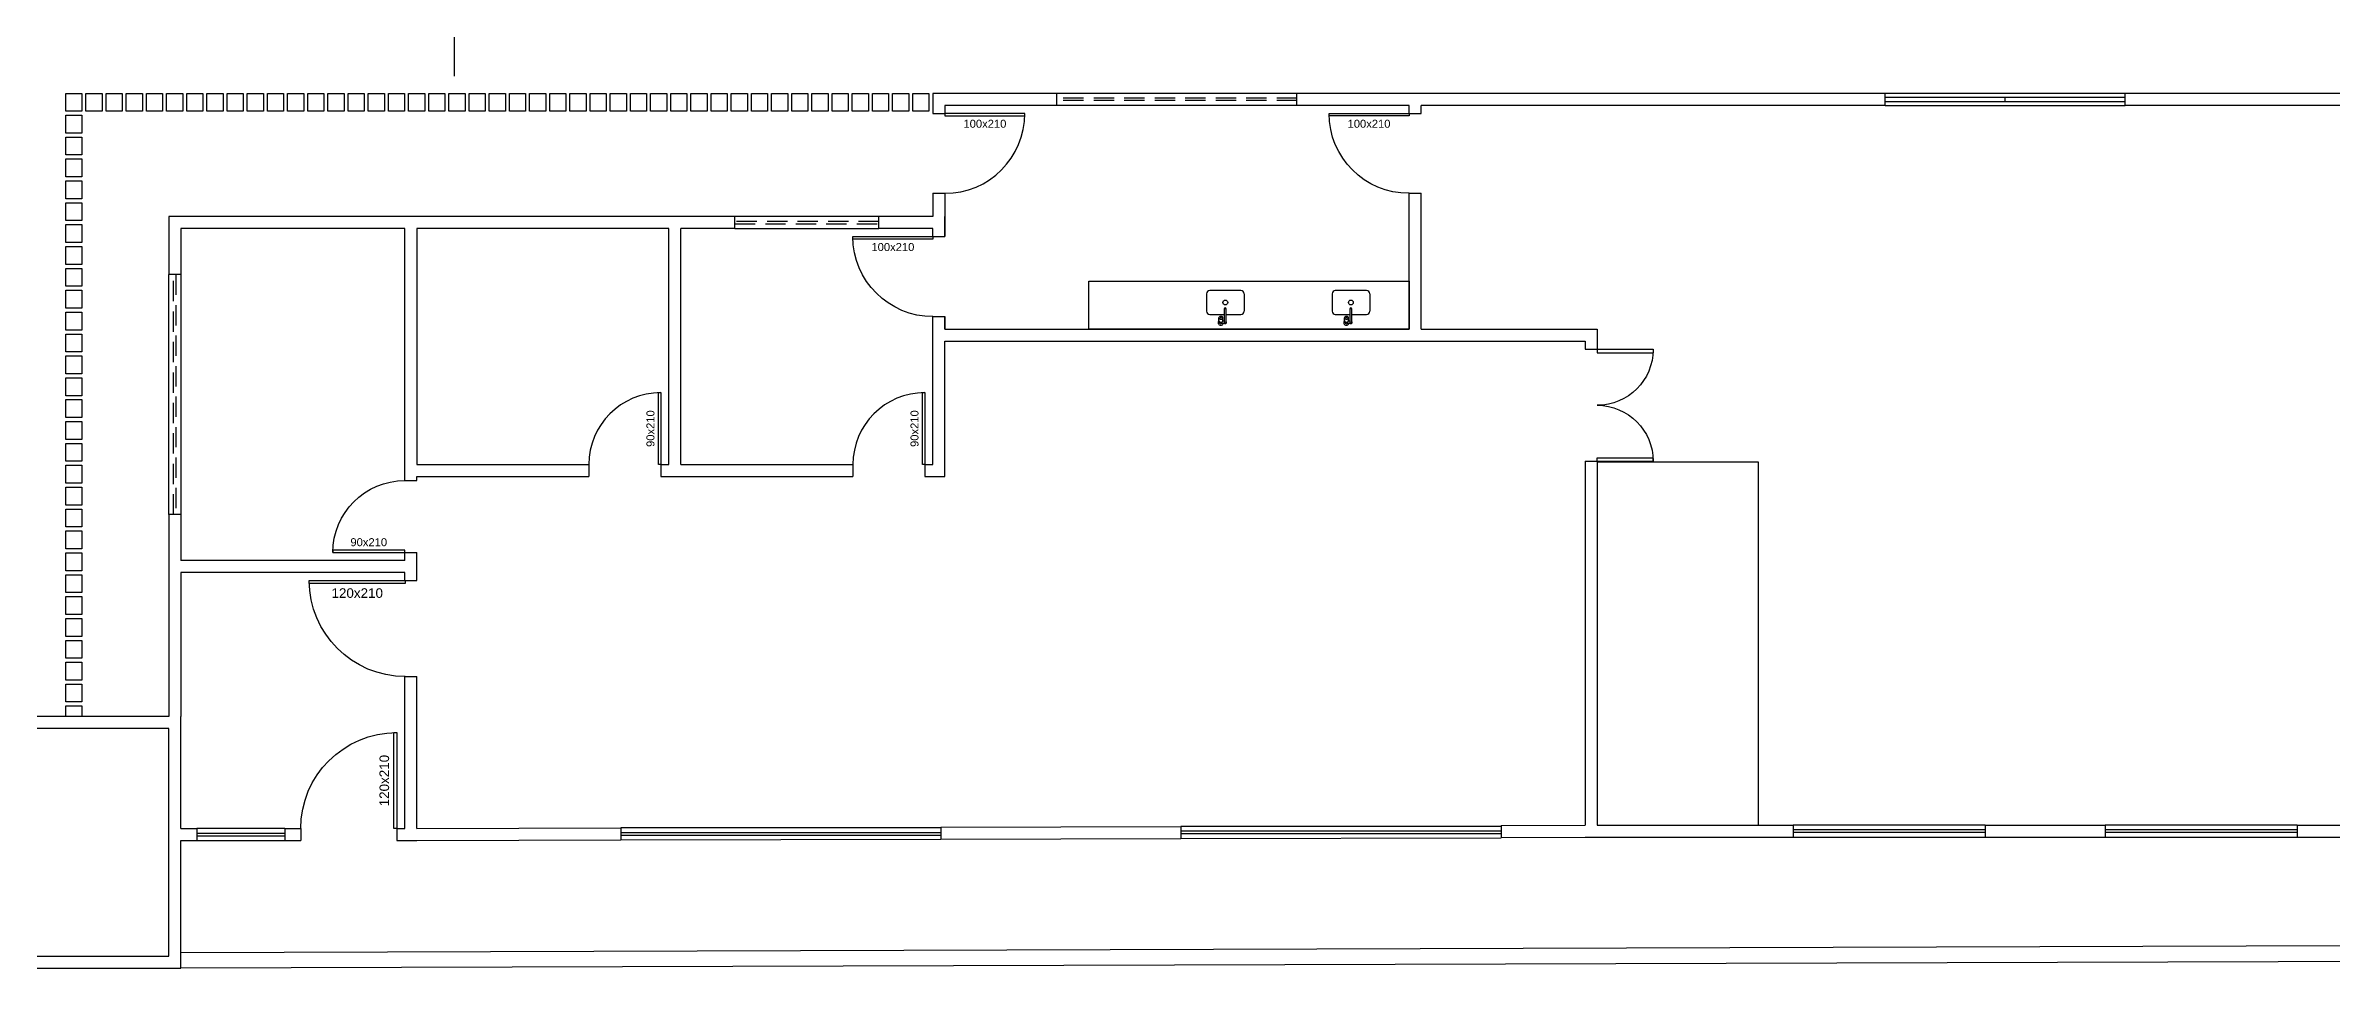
# Model space of a CAD drawing. Header units: centimetres. Extents: x 30244 to 591333, y -111940 to 104227.
# Drawn here: x 426826 to 429682, y 36989 to 38143 of the extents above; entities that cross this region are included whole.
import ezdxf
from ezdxf.enums import TextEntityAlignment as Align

# ---------------------------------------------------------------- set-up
doc = ezdxf.new("R2010")
doc.units = ezdxf.units.CM
doc.header["$LTSCALE"] = 4
doc.linetypes.add('DASHED2', pattern=[9.525, 6.35, -3.175])
doc.linetypes.add('HIDDENX2', pattern=[19.05, 12.7, -6.35])
for name, color, linetype in [('0.1', 1, 'Continuous'), ('0.2', 2, 'Continuous'), ('0.4', 4, 'Continuous'), ('0.6', 6, 'Continuous'), ('001-MOBILIA', 253, 'Continuous'), ('02-CONT', 2, 'Continuous')]:
    doc.layers.add(name, color=color, linetype=linetype)
doc.styles.add('2mm 1-50', font='arial.ttf', dxfattribs={"height": 0.1})

# ---------------------------------------------------------------- blocks, each defined once
blk = doc.blocks.new('1_00e')
blk.add_lwpolyline([(-28.4, -52.3), (-25.4, -52.3), (-25.4, 47.7), (-28.4, 47.7)], close=True)
at = {"color": 1}
blk.add_arc((-28.4, -52.3), 100, 0, 90, dxfattribs=at)
blk = doc.blocks.new('90d')
blk.add_lwpolyline([(-5, -84), (-5, 6), (-2, 6), (-2, -84)], close=True)
at = {"color": 1}
blk.add_arc((-2, -84), 90, 90, 180, dxfattribs=at)
blk = doc.blocks.new('1_00')
for p, q in [((-129.2, 59.1), (-129.2, 109.1)), ((-129.2, 109.1), (-126.2, 109.1)), ((-126.2, 59.1), (-126.2, 109.1)), ((-29.2, 109.1), (-32.2, 109.1)), ((-32.2, 59.1), (-32.2, 109.1)), ((-29.2, 59.1), (-29.2, 109.1)), ((-129.2, 59.1), (-126.2, 59.1)), ((-29.2, 59.1), (-32.2, 59.1))]:
    blk.add_line(p, q)
at = {"color": 1}
for centre, start, end in [((-129.2, 59.1), 0, 90), ((-29.2, 59.1), 90, 180)]:
    blk.add_arc(centre, 50, start, end, dxfattribs=at)
blk = doc.blocks.new('BOJO')
at = {"layer": '001-MOBILIA'}
for p, q in [((1061.86, 1872.801), (1061.86, 1872.844)), ((1061.875, 1872.873), (1061.882, 1872.873)), ((1061.875, 1872.838), (1061.882, 1872.838)), ((1061.895, 1872.881), (1061.933, 1872.881)), ((1061.974, 1872.996), (1061.974, 1872.811)), ((1062.234, 1873.036), (1062.014, 1873.036)), ((1062.274, 1872.606), (1062.274, 1872.996)), ((1061.875, 1872.811), (1062.045, 1872.811)), ((1061.875, 1872.791), (1062.045, 1872.791)), ((1061.89, 1872.811), (1061.89, 1872.832)), ((1061.895, 1872.831), (1061.933, 1872.831)), ((1061.974, 1872.791), (1061.974, 1872.606)), ((1062.234, 1872.566), (1062.014, 1872.566))]:
    blk.add_line(p, q, dxfattribs=at)
blk.add_circle((1062.124, 1872.801), 0.03, dxfattribs=at)
for centre, radius, start, end in [((1061.875, 1872.856), 0.035, 45.5847, 244.6231), ((1061.875, 1872.856), 0.0175, 90, 204.62), ((1061.85, 1872.844), 0.01, 0, 24.62), ((1061.875, 1872.856), 0.0175, 211.0027, 270), ((1061.913, 1872.856), 0.0352, 163.6751, 180), ((1061.913, 1872.856), 0.0352, 180, 196.3249), ((1061.904, 1872.858), 0.0262, 144.7356, 163.6751), ((1061.904, 1872.853), 0.0262, 196.3249, 215.2644), ((1061.898, 1872.862), 0.0195, 120.3612, 144.7356), ((1061.898, 1872.849), 0.0195, 215.2644, 239.6388), ((1061.895, 1872.868), 0.0127, 90, 120.3612), ((1061.895, 1872.843), 0.0127, 239.6388, 270), ((1061.95, 1872.856), 0.0352, 163.6751, 180), ((1061.95, 1872.856), 0.0352, 180, 196.3249), ((1061.942, 1872.858), 0.0262, 144.7356, 163.6751), ((1061.942, 1872.853), 0.0262, 196.3249, 215.2644), ((1061.936, 1872.862), 0.0195, 120.3612, 144.7356), ((1061.936, 1872.849), 0.0195, 215.2644, 239.6388), ((1061.933, 1872.868), 0.0127, 90, 120.3612), ((1061.933, 1872.843), 0.0127, 239.6388, 270), ((1061.933, 1872.868), 0.0127, 59.6388, 90), ((1061.933, 1872.843), 0.0127, 270, 300.3612), ((1061.943, 1872.856), 0.00787, 144.7356, 163.6751), ((1061.945, 1872.856), 0.0106, 163.6751, 180), ((1061.945, 1872.856), 0.0106, 180, 196.3249), ((1061.943, 1872.855), 0.00787, 196.3249, 215.2644), ((1061.941, 1872.858), 0.00586, 120.3612, 144.7356), ((1061.941, 1872.854), 0.00586, 215.2644, 239.6388), ((1061.94, 1872.859), 0.00381, 90, 120.3612), ((1061.94, 1872.852), 0.00381, 239.6388, 270), ((1061.929, 1872.862), 0.0195, 35.2644, 59.6388), ((1061.929, 1872.849), 0.0195, 300.3612, 324.7356), ((1061.94, 1872.859), 0.00381, 59.6388, 90), ((1061.94, 1872.852), 0.00381, 270, 300.3612), ((1061.939, 1872.858), 0.00586, 35.2644, 59.6388), ((1061.939, 1872.854), 0.00586, 300.3612, 324.7356), ((1061.937, 1872.856), 0.00787, 16.3249, 35.2644), ((1061.937, 1872.855), 0.00787, 324.7356, 343.6751), ((1061.924, 1872.858), 0.0262, 16.3249, 35.2644), ((1061.935, 1872.856), 0.0106, 0, 16.3249), ((1061.935, 1872.856), 0.0106, 343.6751, 0), ((1061.924, 1872.853), 0.0262, 324.7356, 343.6751), ((1061.915, 1872.856), 0.0352, 0, 16.3249), ((1061.915, 1872.856), 0.0352, 343.6751, 0), ((1062.014, 1872.996), 0.04, 90, 180), ((1062.234, 1872.996), 0.04, 0, 90), ((1061.875, 1872.801), 0.015, 41.8103, 318.1897), ((1061.875, 1872.801), 0.01, 90.0002, 270.0002), ((1061.875, 1872.856), 0.035, 295.3769, 314.4153), ((1062.014, 1872.606), 0.04, 180, 270), ((1062.045, 1872.801), 0.0125, 233.1301, 126.8699), ((1062.045, 1872.801), 0.01, 270.0001, 90.0001), ((1062.234, 1872.606), 0.04, 270, 0)]:
    blk.add_arc(centre, radius, start, end, dxfattribs=at)

msp = doc.modelspace()

# ---------------------------------------------------------------- linework, layer by layer
at = {"layer": '0.1', "linetype": 'HIDDENX2'}
msp.add_line((427336.353, 38612.485), (427336.353, 38082.941), dxfattribs=at)
at = {"layer": '0.1'}
for p, q in [((429424.586, 38082.941), (429124.586, 38082.941)), ((429124.586, 38067.941), (429424.586, 38067.941))]:
    msp.add_line(p, q, dxfattribs=at)
at = {"layer": '0.1', "linetype": 'DASHED2'}
for p, q in [((427867.054, 37922.788), (427687.054, 37922.788)), ((427687.054, 37919.788), (427867.054, 37919.788)), ((426985.554, 37556.288), (426985.554, 37856.288)), ((426988.554, 37856.288), (426988.554, 37556.288))]:
    msp.add_line(p, q, dxfattribs=at)
for points in [[(428389.556, 38076.941), (428089.556, 38076.941)], [(428389.556, 38073.941), (428089.556, 38073.941)]]:
    msp.add_lwpolyline(points, dxfattribs=at)
at = {"layer": '0.2'}
for p, q in [((429424.586, 38077.941), (429124.586, 38077.941)), ((429274.586, 38072.941), (429274.586, 38077.941)), ((429124.586, 38072.941), (429424.586, 38072.941)), ((427124.554, 37163.788), (427014.554, 37163.788)), ((427944.554, 37164.485), (427544.594, 37164.485)), ((428644.552, 37166.399), (428244.591, 37166.399)), ((428644.568, 37160.399), (428244.591, 37160.399)), ((429249.586, 37168.192), (429009.586, 37168.192)), ((429249.586, 37162.192), (429009.586, 37162.192)), ((429639.586, 37168.192), (429399.586, 37168.192)), ((429639.586, 37162.192), (429399.586, 37162.192)), ((427124.554, 37157.788), (427014.554, 37157.788)), ((427014.554, 37154.788), (427124.554, 37154.788)), ((427014.554, 37148.788), (427124.554, 37148.788)), ((427944.571, 37158.485), (427544.594, 37158.485)), ((427544.594, 37155.485), (427944.579, 37155.485)), ((427544.594, 37149.485), (427944.592, 37150.579)), ((428244.591, 37157.399), (428644.576, 37157.399)), ((428244.591, 37151.399), (428644.59, 37152.192)), ((429009.586, 37159.192), (429249.586, 37159.192)), ((429009.586, 37153.192), (429249.586, 37153.192)), ((429399.586, 37159.192), (429639.586, 37159.192)), ((429399.586, 37153.192), (429639.586, 37153.192))]:
    msp.add_line(p, q, dxfattribs=at)
msp.add_lwpolyline([(428129.556, 37847.941), (428529.556, 37847.941), (428529.556, 37787.941), (428129.556, 37787.941)], close=True, dxfattribs=at)
at = {"layer": '0.4'}
for points in [[(430995.289, 37021.138), (426994.577, 37008.421)], [(430995.289, 37001.138), (426994.577, 36989.066)]]:
    msp.add_lwpolyline(points, dxfattribs=at)
at = {"layer": '0.6'}
for p, q in [((428089.556, 38067.941), (428089.556, 38082.941)), ((428389.556, 38067.941), (428389.556, 38082.941)), ((428899.586, 38082.941), (428544.556, 38082.941)), ((429124.586, 38067.941), (429124.586, 38082.941)), ((429424.586, 38067.941), (429424.586, 38082.941)), ((427934.556, 38057.941), (427949.554, 38057.941)), ((428529.556, 38057.941), (428544.556, 38057.941)), ((428899.586, 38067.941), (428544.556, 38067.941)), ((427934.556, 37957.941), (427949.554, 37957.941)), ((428529.556, 37957.941), (428544.556, 37957.941)), ((427687.054, 37913.788), (427687.054, 37928.788)), ((427867.054, 37928.788), (427687.054, 37928.788)), ((427687.054, 37913.788), (427867.054, 37913.788)), ((427867.054, 37913.788), (427867.054, 37928.788)), ((427934.554, 37903.788), (427949.554, 37903.788)), ((426994.554, 37856.288), (426979.554, 37856.288)), ((426979.554, 37556.288), (426979.554, 37856.288)), ((426994.554, 37856.288), (426994.554, 37556.288)), ((427934.554, 37803.788), (427949.554, 37803.788)), ((428749.586, 37762.941), (428764.586, 37762.941)), ((427504.554, 37618.788), (427504.554, 37603.788)), ((427594.554, 37618.788), (427594.554, 37603.788)), ((427834.554, 37618.788), (427834.554, 37603.788)), ((427924.554, 37618.788), (427924.554, 37603.788)), ((428749.586, 37622.941), (428764.586, 37622.941)), ((427274.554, 37598.788), (427289.554, 37598.788)), ((426994.554, 37556.288), (426979.554, 37556.288)), ((427274.554, 37508.788), (427289.554, 37508.788)), ((427274.554, 37473.788), (427289.554, 37473.788)), ((427274.554, 37353.788), (427289.554, 37353.788)), ((427014.554, 37163.788), (427014.554, 37148.788)), ((427124.554, 37163.788), (427124.554, 37148.788)), ((427144.554, 37163.788), (427144.554, 37148.788)), ((427264.554, 37163.788), (427264.554, 37148.788)), ((427544.553, 37164.485), (427544.594, 37149.485)), ((427944.551, 37165.579), (427944.592, 37150.579)), ((428244.55, 37166.399), (428244.591, 37151.399)), ((428644.549, 37167.492), (428644.59, 37152.492)), ((429009.586, 37168.192), (429009.586, 37153.192)), ((429249.586, 37168.192), (429249.586, 37153.192)), ((429399.586, 37168.192), (429399.586, 37153.192)), ((429639.586, 37168.192), (429639.586, 37153.192))]:
    msp.add_line(p, q, dxfattribs=at)
for points in [[(426850.956, 38082.941), (426871.156, 38082.941), (426871.156, 38060.586), (426850.956, 38060.586)], [(426876.156, 38082.941), (426896.356, 38082.941), (426896.356, 38060.586), (426876.156, 38060.586)], [(426901.356, 38082.941), (426921.556, 38082.941), (426921.556, 38060.586), (426901.356, 38060.586)], [(426926.556, 38082.941), (426946.756, 38082.941), (426946.756, 38060.586), (426926.556, 38060.586)], [(426951.756, 38082.941), (426971.956, 38082.941), (426971.956, 38060.586), (426951.756, 38060.586)], [(426976.956, 38082.941), (426997.156, 38082.941), (426997.156, 38060.586), (426976.956, 38060.586)], [(427002.156, 38082.941), (427022.356, 38082.941), (427022.356, 38060.586), (427002.156, 38060.586)], [(427027.356, 38082.941), (427047.556, 38082.941), (427047.556, 38060.586), (427027.356, 38060.586)], [(427052.556, 38082.941), (427072.756, 38082.941), (427072.756, 38060.586), (427052.556, 38060.586)], [(427077.756, 38082.941), (427097.956, 38082.941), (427097.956, 38060.586), (427077.756, 38060.586)], [(427102.956, 38082.941), (427123.156, 38082.941), (427123.156, 38060.586), (427102.956, 38060.586)], [(427128.156, 38082.941), (427148.356, 38082.941), (427148.356, 38060.586), (427128.156, 38060.586)], [(427153.356, 38082.941), (427173.556, 38082.941), (427173.556, 38060.586), (427153.356, 38060.586)], [(427178.556, 38082.941), (427198.756, 38082.941), (427198.756, 38060.586), (427178.556, 38060.586)], [(427203.756, 38082.941), (427223.956, 38082.941), (427223.956, 38060.586), (427203.756, 38060.586)], [(427228.956, 38082.941), (427249.156, 38082.941), (427249.156, 38060.586), (427228.956, 38060.586)], [(427254.156, 38082.941), (427274.356, 38082.941), (427274.356, 38060.586), (427254.156, 38060.586)], [(427279.356, 38082.941), (427299.556, 38082.941), (427299.556, 38060.586), (427279.356, 38060.586)], [(427304.556, 38082.941), (427324.756, 38082.941), (427324.756, 38060.586), (427304.556, 38060.586)], [(427329.756, 38082.941), (427349.956, 38082.941), (427349.956, 38060.586), (427329.756, 38060.586)], [(427354.956, 38082.941), (427375.156, 38082.941), (427375.156, 38060.586), (427354.956, 38060.586)], [(427380.156, 38082.941), (427400.356, 38082.941), (427400.356, 38060.586), (427380.156, 38060.586)], [(427405.356, 38082.941), (427425.556, 38082.941), (427425.556, 38060.586), (427405.356, 38060.586)], [(427430.556, 38082.941), (427450.756, 38082.941), (427450.756, 38060.586), (427430.556, 38060.586)], [(427455.756, 38082.941), (427475.956, 38082.941), (427475.956, 38060.586), (427455.756, 38060.586)], [(427480.956, 38082.941), (427501.156, 38082.941), (427501.156, 38060.586), (427480.956, 38060.586)], [(427506.156, 38082.941), (427526.356, 38082.941), (427526.356, 38060.586), (427506.156, 38060.586)], [(427531.356, 38082.941), (427551.556, 38082.941), (427551.556, 38060.586), (427531.356, 38060.586)], [(427556.556, 38082.941), (427576.756, 38082.941), (427576.756, 38060.586), (427556.556, 38060.586)], [(427581.756, 38082.941), (427601.956, 38082.941), (427601.956, 38060.586), (427581.756, 38060.586)], [(427606.956, 38082.941), (427627.156, 38082.941), (427627.156, 38060.586), (427606.956, 38060.586)], [(427632.156, 38082.941), (427652.356, 38082.941), (427652.356, 38060.586), (427632.156, 38060.586)], [(427657.356, 38082.941), (427677.556, 38082.941), (427677.556, 38060.586), (427657.356, 38060.586)], [(427682.556, 38082.941), (427702.756, 38082.941), (427702.756, 38060.586), (427682.556, 38060.586)], [(427707.756, 38082.941), (427727.956, 38082.941), (427727.956, 38060.586), (427707.756, 38060.586)], [(427732.956, 38082.941), (427753.156, 38082.941), (427753.156, 38060.586), (427732.956, 38060.586)], [(427758.156, 38082.941), (427778.356, 38082.941), (427778.356, 38060.586), (427758.156, 38060.586)], [(427783.356, 38082.941), (427803.556, 38082.941), (427803.556, 38060.586), (427783.356, 38060.586)], [(427808.556, 38082.941), (427828.756, 38082.941), (427828.756, 38060.586), (427808.556, 38060.586)], [(427833.756, 38082.941), (427853.956, 38082.941), (427853.956, 38060.586), (427833.756, 38060.586)], [(427858.956, 38082.941), (427879.156, 38082.941), (427879.156, 38060.586), (427858.956, 38060.586)], [(427884.156, 38082.941), (427904.356, 38082.941), (427904.356, 38060.586), (427884.156, 38060.586)], [(427909.356, 38082.941), (427929.556, 38082.941), (427929.556, 38060.586), (427909.356, 38060.586)], [(426850.956, 38055.586), (426871.156, 38055.586), (426871.156, 38033.231), (426850.956, 38033.231)], [(426850.956, 38028.231), (426871.156, 38028.231), (426871.156, 38005.876), (426850.956, 38005.876)], [(426850.956, 38000.876), (426871.156, 38000.876), (426871.156, 37978.522), (426850.956, 37978.522)], [(426850.956, 37973.522), (426871.156, 37973.522), (426871.156, 37951.167), (426850.956, 37951.167)], [(426850.956, 37946.167), (426871.156, 37946.167), (426871.156, 37923.812), (426850.956, 37923.812)], [(426850.956, 37918.812), (426871.156, 37918.812), (426871.156, 37896.457), (426850.956, 37896.457)], [(426850.956, 37891.457), (426871.156, 37891.457), (426871.156, 37869.103), (426850.956, 37869.103)], [(426850.956, 37864.103), (426871.156, 37864.103), (426871.156, 37841.748), (426850.956, 37841.748)], [(426850.956, 37836.748), (426871.156, 37836.748), (426871.156, 37814.393), (426850.956, 37814.393)], [(426850.956, 37809.393), (426871.156, 37809.393), (426871.156, 37787.038), (426850.956, 37787.038)], [(426850.956, 37782.038), (426871.156, 37782.038), (426871.156, 37759.683), (426850.956, 37759.683)], [(426850.956, 37754.683), (426871.156, 37754.683), (426871.156, 37732.329), (426850.956, 37732.329)], [(426850.956, 37727.329), (426871.156, 37727.329), (426871.156, 37704.974), (426850.956, 37704.974)], [(426850.956, 37699.974), (426871.156, 37699.974), (426871.156, 37677.619), (426850.956, 37677.619)], [(426850.956, 37672.619), (426871.156, 37672.619), (426871.156, 37650.264), (426850.956, 37650.264)], [(426850.956, 37645.264), (426871.156, 37645.264), (426871.156, 37622.91), (426850.956, 37622.91)], [(426850.956, 37617.91), (426871.156, 37617.91), (426871.156, 37595.555), (426850.956, 37595.555)], [(428764.586, 37168.192), (428966.369, 37168.192), (428966.369, 37621.919), (428764.586, 37621.919)], [(426850.956, 37590.555), (426871.156, 37590.555), (426871.156, 37568.2), (426850.956, 37568.2)], [(426850.956, 37563.2), (426871.156, 37563.2), (426871.156, 37540.845), (426850.956, 37540.845)], [(426850.956, 37535.845), (426871.156, 37535.845), (426871.156, 37513.491), (426850.956, 37513.491)], [(426850.956, 37508.491), (426871.156, 37508.491), (426871.156, 37486.136), (426850.956, 37486.136)], [(426850.956, 37481.136), (426871.156, 37481.136), (426871.156, 37458.781), (426850.956, 37458.781)], [(426850.956, 37453.781), (426871.156, 37453.781), (426871.156, 37431.426), (426850.956, 37431.426)], [(426850.956, 37426.426), (426871.156, 37426.426), (426871.156, 37404.072), (426850.956, 37404.072)], [(426850.956, 37399.072), (426871.156, 37399.072), (426871.156, 37376.717), (426850.956, 37376.717)], [(426850.956, 37371.717), (426871.156, 37371.717), (426871.156, 37349.362), (426850.956, 37349.362)], [(426850.956, 37344.362), (426871.156, 37344.362), (426871.156, 37322.007), (426850.956, 37322.007)], [(426594.577, 37004.066), (426979.577, 37004.066), (426979.577, 37289.066), (426594.577, 37289.066)]]:
    msp.add_lwpolyline(points, close=True, dxfattribs=at)
for points in [[(428544.556, 38082.941), (427934.556, 38082.941), (427934.556, 38057.941)], [(429124.586, 38082.941), (428899.586, 38082.941)], [(429724.586, 38082.941), (429424.586, 38082.941)], [(428529.556, 38057.941), (428529.556, 38067.941), (427949.556, 38067.941), (427949.556, 38057.941)], [(428544.556, 38057.941), (428544.556, 38067.941)], [(429124.586, 38067.941), (428899.586, 38067.941)], [(429724.586, 38067.941), (429424.586, 38067.941)], [(427934.556, 37957.941), (427934.556, 37928.788)], [(427949.556, 37957.941), (427949.556, 37903.788)], [(427949.556, 37803.788), (427949.556, 37787.941), (428529.556, 37787.941), (428529.556, 37957.941)], [(428544.556, 37787.941), (428544.556, 37957.941)], [(427289.554, 37928.788), (426979.554, 37928.788), (426979.554, 37856.288)], [(427274.554, 37598.788), (427274.554, 37913.788), (426994.554, 37913.788), (426994.554, 37856.288)], [(427619.554, 37928.788), (427274.554, 37928.788)], [(427594.554, 37618.788), (427604.554, 37618.788), (427604.554, 37913.788), (427289.554, 37913.788), (427289.554, 37618.788), (427504.554, 37618.788)], [(427687.054, 37928.788), (427604.554, 37928.788)], [(427619.554, 37618.788), (427619.554, 37913.788)], [(427687.054, 37913.788), (427619.554, 37913.788)], [(427934.556, 37928.788), (427867.054, 37928.788)], [(427934.554, 37903.788), (427934.554, 37913.788), (427867.054, 37913.788)], [(427949.554, 37903.788), (427949.554, 37928.788)], [(427924.554, 37618.788), (427934.554, 37618.788), (427934.554, 37803.788)], [(427949.554, 37787.941), (427949.554, 37803.788)], [(427924.554, 37603.788), (427949.554, 37603.788), (427949.554, 37772.941)], [(427949.554, 37772.941), (428544.556, 37772.941)], [(428544.556, 37787.941), (428764.586, 37787.941)], [(428544.556, 37772.941), (428749.586, 37772.941)], [(428749.586, 37772.941), (428749.586, 37762.941)], [(428764.586, 37787.941), (428764.586, 37762.941)], [(427619.554, 37618.788), (427834.554, 37618.788)], [(428749.586, 37622.941), (428749.586, 37168.19)], [(428764.586, 37622.941), (428764.586, 37168.192), (429009.586, 37168.192)], [(427289.554, 37598.788), (427289.554, 37603.788)], [(427289.554, 37603.788), (427504.554, 37603.788)], [(427594.554, 37603.788), (427619.554, 37603.788)], [(427604.554, 37603.788), (427834.554, 37603.788)], [(426979.554, 37556.288), (426979.554, 37498.788), (426979.554, 37304.066)], [(426994.554, 37556.288), (426994.554, 37498.788)], [(427274.554, 37498.788), (427274.554, 37508.788)], [(427289.554, 37483.788), (427289.554, 37508.788)], [(427274.554, 37498.788), (426994.554, 37498.788)], [(427274.554, 37473.788), (427274.554, 37483.788), (426994.554, 37483.788), (426994.554, 37304.066)], [(427289.554, 37473.788), (427289.554, 37498.788)], [(427264.554, 37163.788), (427274.554, 37163.788), (427274.554, 37353.788)], [(427289.554, 37163.788), (427289.554, 37353.788)], [(426979.554, 37304.066), (426579.577, 37304.066), (426579.577, 36989.066), (426994.577, 36989.066), (426994.577, 37148.788)], [(426850.956, 37304.066), (426850.956, 37317.007), (426871.156, 37317.007), (426871.156, 37304.066)], [(426994.577, 37163.788), (426994.577, 37304.066), (426994.554, 37304.066)], [(426994.554, 37163.788), (427014.554, 37163.788)], [(427124.554, 37163.788), (427144.554, 37163.788)], [(427289.515, 37163.788), (427544.553, 37164.485)], [(427944.551, 37165.579), (428244.55, 37166.399)], [(428644.549, 37167.492), (428749.586, 37168.19)], [(429249.586, 37168.192), (429399.586, 37168.192)], [(429639.586, 37168.192), (429789.586, 37168.192)], [(426979.554, 37148.788), (426979.577, 37148.788)], [(426994.577, 37148.788), (427014.554, 37148.788)], [(427124.554, 37148.788), (427144.554, 37148.788)], [(427264.554, 37148.788), (427289.554, 37148.788)], [(427289.556, 37148.788), (427544.594, 37149.485)], [(427944.592, 37150.579), (428244.591, 37151.399)], [(428644.59, 37152.492), (428749.586, 37153.189)], [(428749.586, 37153.192), (429009.586, 37153.192)], [(429249.586, 37153.192), (429399.586, 37153.192)], [(429639.586, 37153.192), (429789.586, 37153.192)]]:
    msp.add_lwpolyline(points, dxfattribs=at)

# ---------------------------------------------------------------- block references
at = {"layer": '001-MOBILIA', "xscale": 100, "yscale": 100, "zscale": 100, "rotation": 90}
for p in [(615580.049, -68390.908), (615737.007, -68390.908)]:
    msp.add_blockref('BOJO', p, dxfattribs=at)
at = {"layer": '02-CONT', "rotation": 270}
msp.add_blockref('1_00e', (428001.809, 38029.535), dxfattribs=at)
at = {"layer": '02-CONT', "xscale": -1, "rotation": 90}
for name, p in [('1_00e', (428477.303, 38029.535)), ('1_00e', (427882.301, 37875.383)), ('90d', (427190.591, 37506.783))]:
    msp.add_blockref(name, p, dxfattribs=at)
at = {"layer": '02-CONT'}
for name, p, xscale, yscale, zscale, rotation in [('1_00', (428681.913, 37803.783), -1.399999999999958, 1.399999999999958, 1.399999999999958, 270), ('1_00e', (427212.453, 37439.702), -1.2, 1.2, 1.2, 90)]:
    msp.add_blockref(name, p, dxfattribs=dict(at, xscale=xscale, yscale=yscale, zscale=zscale, rotation=rotation))
for p in [(427596.559, 37702.751), (427926.559, 37702.751)]:
    msp.add_blockref('90d', p, dxfattribs=at)
at = {"layer": '02-CONT', "xscale": -1.2, "yscale": 1.2, "zscale": 1.2}
msp.add_blockref('1_00e', (427230.467, 37226.492), dxfattribs=at)

# ---------------------------------------------------------------- texts
at = {"layer": '02-CONT', "style": '2mm 1-50'}
for s, height, p in [('100x210', 10, (427999.556, 38044.941)), ('100x210', 10, (428479.556, 38044.941)), ('100x210', 10, (427884.554, 37890.788)), ('90x210', 10, (427229.554, 37521.788)), ('120x210', 12, (427215.157, 37458.188))]:
    msp.add_text(s, height=height, dxfattribs=at).set_placement(p, align=Align.MIDDLE_CENTER)
for s, height, p in [('90x210', 10, (427581.554, 37663.788)), ('90x210', 10, (427911.554, 37663.788)), ('120x210', 12, (427248.954, 37223.734))]:
    msp.add_text(s, height=height, rotation=90, dxfattribs=at).set_placement(p, align=Align.MIDDLE_CENTER)

doc.saveas('drawing.dxf')
